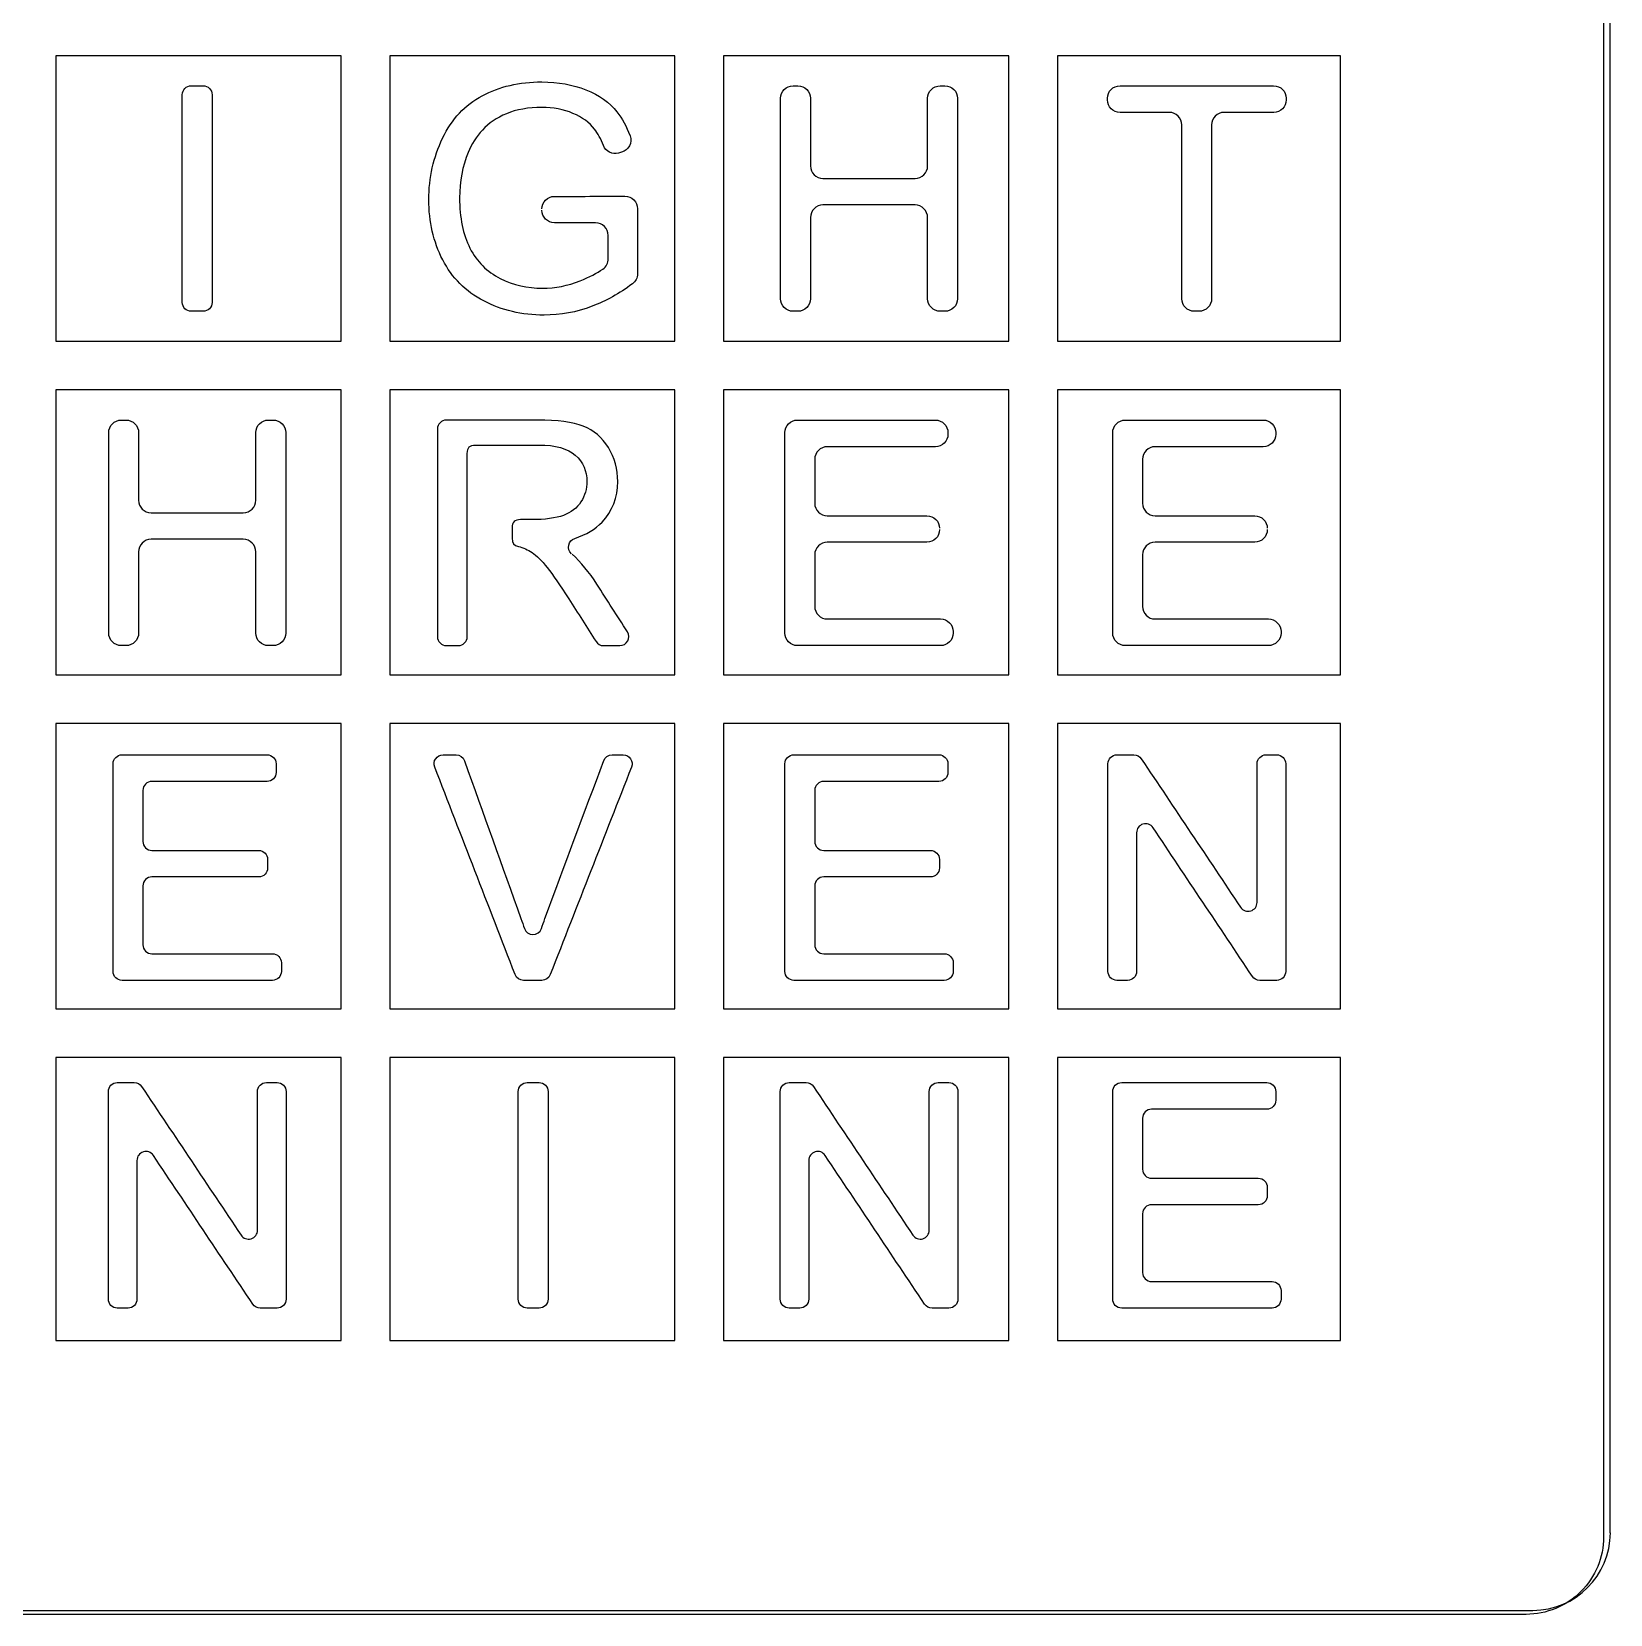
# Model space of a CAD drawing. Extents: x 0.1 to 78.1, y 0.1 to 78.1.
# Drawn here: x 39.21 to 78.12, y 0.13 to 39.14 of the extents above; entities that cross this region are included whole.
import ezdxf

# ---------------------------------------------------------------- set-up
doc = ezdxf.new("R2010")
doc.units = 0
doc.layers.get('0').update_dxf_attribs({"linetype": 'CONTINUOUS'})
doc.layers.add('Grid', color=7, linetype='CONTINUOUS')

msp = doc.modelspace()

# ---------------------------------------------------------------- linework, layer by layer
at = {"color": 7}
for p, q in [((77.953667, 76.043044), (77.953667, 2.043039)), ((65.724346, 37.461367), (65.724346, 37.498753)), ((70.13045, 37.498753), (70.13045, 37.461367)), ((53.748788, 36.168719), (53.673117, 36.147817)), ((61.792915, 29.258452), (61.792915, 29.221173)), ((69.872481, 29.258452), (69.872481, 29.221173)), ((61.922297, 24.355617), (61.922297, 24.318258)), ((70.001865, 24.355617), (70.001865, 24.318258)), ((76.042846, 0.13235), (2.042849, 0.13235))]:
    msp.add_line(p, q, dxfattribs=at)
for points in [[(50.313702, 37.562041), (50.738358, 37.788842), (51.227838, 37.902745), (51.781611, 37.902745)], [(51.781611, 37.902745), (52.182984, 37.902745), (52.546521, 37.837869), (52.871429, 37.707165)], [(42.921772, 37.587018), (42.921772, 37.708779), (43.021253, 37.807998), (43.142964, 37.807998)], [(42.921772, 32.469843), (42.921772, 34.175586), (42.921772, 35.881328), (42.921772, 37.587018)], [(43.142964, 37.807998), (43.240595, 37.807998), (43.338227, 37.807998), (43.436123, 37.807998)], [(43.436123, 37.807998), (43.557566, 37.807998), (43.65705, 37.708779), (43.65705, 37.587018)], [(43.65705, 37.587018), (43.65705, 35.881355), (43.65705, 34.175612), (43.65705, 32.469843)], [(49.337652, 36.516566), (49.563077, 36.986255), (49.88931, 37.334552), (50.313702, 37.562041)], [(52.871429, 37.707165), (53.196338, 37.57789), (53.451396, 37.396597), (53.635282, 37.163605)], [(57.667003, 37.498726), (57.667003, 37.669224), (57.806173, 37.808157), (57.976565, 37.808157)], [(57.667003, 32.558532), (57.667003, 34.205246), (57.667003, 35.852039), (57.667003, 37.498726)], [(57.976565, 37.808157), (58.015724, 37.808157), (58.054882, 37.808157), (58.09404, 37.808157)], [(58.09404, 37.808157), (58.264167, 37.808157), (58.403338, 37.669224), (58.403338, 37.498726)], [(58.403338, 37.498726), (58.403338, 36.943974), (58.403338, 36.389223), (58.403338, 35.834391)], [(61.292588, 37.498726), (61.292588, 37.669224), (61.431759, 37.808157), (61.602151, 37.808157)], [(61.292588, 35.834391), (61.292588, 36.389223), (61.292588, 36.943974), (61.292588, 37.498726)], [(61.602151, 37.808157), (61.641309, 37.808157), (61.680468, 37.808157), (61.719626, 37.808157)], [(61.719626, 37.808157), (61.889753, 37.808157), (62.028924, 37.669224), (62.028924, 37.498726)], [(62.028924, 37.498726), (62.028924, 35.852039), (62.028924, 34.205246), (62.028924, 32.558532)], [(65.724346, 37.498753), (65.724346, 37.669224), (65.86325, 37.808183), (66.033906, 37.808183)], [(66.033906, 37.151937), (65.86325, 37.151937), (65.724346, 37.291081), (65.724346, 37.461367)], [(66.033906, 37.808183), (67.296233, 37.808183), (68.55856, 37.808183), (69.82089, 37.808183)], [(69.82089, 37.808183), (69.991547, 37.808183), (70.13045, 37.669224), (70.13045, 37.498753)], [(70.13045, 37.461367), (70.13045, 37.291081), (69.991547, 37.152122), (69.821152, 37.151937)], [(50.912983, 37.119552), (50.666921, 37.017238), (50.470335, 36.882882), (50.318994, 36.715877)], [(51.785579, 37.273725), (51.449029, 37.273725), (51.157723, 37.221787), (50.912983, 37.119552)], [(52.55049, 37.127542), (52.321361, 37.224618), (52.065244, 37.273725), (51.785579, 37.273725)], [(53.082302, 36.73916), (52.958742, 36.9009), (52.781206, 37.030467), (52.55049, 37.127542)], [(53.635282, 37.163605), (53.763604, 37.001548), (53.870761, 36.805703), (53.95675, 36.575145)], [(67.246494, 37.151937), (66.842208, 37.151937), (66.437925, 37.151937), (66.033906, 37.151937)], [(67.555792, 36.842321), (67.555792, 37.013004), (67.416621, 37.151937), (67.246494, 37.151937)], [(68.600629, 37.151937), (68.43024, 37.151937), (68.291069, 37.013004), (68.291069, 36.842321)], [(69.821152, 37.151937), (69.414223, 37.151937), (69.007296, 37.151937), (68.600629, 37.151937)], [(50.318994, 36.715877), (50.168975, 36.548846), (50.052294, 36.366257), (49.968156, 36.165808)], [(53.303494, 36.331887), (53.238407, 36.494871), (53.165117, 36.631184), (53.082302, 36.73916)], [(67.555792, 32.558532), (67.555792, 33.986488), (67.555792, 35.414365), (67.555792, 36.842321)], [(68.291069, 36.842321), (68.291069, 35.414365), (68.291069, 33.986488), (68.291069, 32.558532)], [(48.997665, 35.002144), (48.997665, 35.543085), (49.111171, 36.047804), (49.337652, 36.516566)], [(53.673117, 36.14787), (53.520452, 36.106012), (53.362232, 36.184673), (53.303494, 36.331887)], [(53.941934, 36.326252), (53.901188, 36.245977), (53.835571, 36.192372), (53.748788, 36.168719)], [(53.95675, 36.575145), (53.988236, 36.490823), (53.983209, 36.406341), (53.940875, 36.326252)], [(49.968156, 36.165808), (49.827133, 35.82267), (49.75596, 35.449872), (49.75596, 35.047282)], [(58.403338, 35.834391), (58.403338, 35.664079), (58.542509, 35.52512), (58.713165, 35.52512)], [(58.713165, 35.52512), (59.469609, 35.52512), (60.226317, 35.52512), (60.983026, 35.52512)], [(60.983026, 35.52512), (61.153682, 35.52512), (61.292588, 35.664079), (61.292588, 35.834391)], [(49.339242, 33.518811), (49.111171, 33.961538), (48.997665, 34.455833), (48.997665, 35.002144)], [(49.75596, 35.047282), (49.75596, 34.551585), (49.841421, 34.137486), (50.012342, 33.803449)], [(51.785315, 34.771666), (51.785315, 34.942163), (51.924221, 35.081017), (52.094613, 35.081387)], [(52.094877, 34.42993), (51.924486, 34.42993), (51.785579, 34.568863), (51.785315, 34.739281)], [(52.094613, 35.081387), (52.672992, 35.081387), (53.251636, 35.084033), (53.830279, 35.084033)], [(53.830279, 35.084112), (53.915475, 35.084112), (53.989029, 35.053976), (54.049354, 34.993704)], [(54.049354, 34.993704), (54.109415, 34.933432), (54.139842, 34.86001), (54.139842, 34.774761)], [(54.139842, 34.774761), (54.139842, 34.241414), (54.139842, 33.708067), (54.139842, 33.174641)], [(58.713165, 34.868979), (58.542509, 34.868979), (58.403338, 34.729676), (58.403338, 34.559364)], [(60.983026, 34.868979), (60.226317, 34.868979), (59.469609, 34.868979), (58.713165, 34.868979)], [(61.292588, 34.559364), (61.292588, 34.729676), (61.153682, 34.868979), (60.983026, 34.868979)], [(53.10929, 34.42993), (52.771417, 34.42993), (52.433279, 34.42993), (52.094877, 34.42993)], [(53.419117, 34.120394), (53.419117, 34.290785), (53.279682, 34.42993), (53.10929, 34.42993)], [(58.403338, 34.559364), (58.403338, 33.892429), (58.403338, 33.225494), (58.403338, 32.558532)], [(61.292588, 32.558532), (61.292588, 33.225494), (61.292588, 33.892429), (61.292588, 34.559364)], [(53.419117, 33.544237), (53.419117, 33.736325), (53.419117, 33.928412), (53.419117, 34.120394)], [(50.012342, 33.803449), (50.182998, 33.469598), (50.431442, 33.222319), (50.757938, 33.060552)], [(50.350215, 32.505245), (49.903598, 32.738078), (49.566783, 33.077353), (49.339242, 33.518811)], [(52.729084, 33.002159), (52.956625, 33.093308), (53.142627, 33.189351), (53.28709, 33.29066)], [(53.28709, 33.29066), (53.372286, 33.350165), (53.419117, 33.440124), (53.419117, 33.544237)], [(54.139842, 33.174641), (54.139842, 33.074072), (54.096715, 32.987236), (54.015752, 32.926858)], [(50.757938, 33.060552), (51.083904, 32.898601), (51.42945, 32.817109), (51.795898, 32.817109)], [(51.795898, 32.817109), (52.115515, 32.817109), (52.426136, 32.87918), (52.729084, 33.002159)], [(54.015752, 32.926858), (53.693754, 32.685691), (53.362232, 32.500641), (53.021713, 32.371831)], [(43.142964, 32.248826), (43.021253, 32.248826), (42.921772, 32.348045), (42.921772, 32.469843)], [(43.65705, 32.469843), (43.65705, 32.348072), (43.557566, 32.248826), (43.436123, 32.248826)], [(51.838761, 32.154397), (51.292396, 32.154397), (50.795244, 32.270893), (50.350215, 32.505245)], [(57.976565, 32.249012), (57.806173, 32.249012), (57.667003, 32.38805), (57.667003, 32.558532)], [(58.403338, 32.558532), (58.403338, 32.38805), (58.264167, 32.249012), (58.09404, 32.249012)], [(61.602151, 32.249012), (61.431759, 32.249012), (61.292588, 32.38805), (61.292588, 32.558532)], [(62.028924, 32.558532), (62.028924, 32.38805), (61.889753, 32.249012), (61.719626, 32.249012)], [(67.865352, 32.249012), (67.69496, 32.249012), (67.555792, 32.38805), (67.555792, 32.558532)], [(68.291069, 32.558532), (68.291069, 32.38805), (68.15216, 32.249012), (67.981504, 32.249012)], [(43.436123, 32.248826), (43.338227, 32.248826), (43.240595, 32.248826), (43.142964, 32.248826)], [(53.021713, 32.371831), (52.637538, 32.226496), (52.242515, 32.154397), (51.838761, 32.154397)], [(58.09404, 32.249012), (58.054882, 32.249012), (58.015724, 32.249012), (57.976565, 32.249012)], [(61.719626, 32.249012), (61.680468, 32.249012), (61.641309, 32.249012), (61.602151, 32.249012)], [(67.981504, 32.249012), (67.94261, 32.249012), (67.903981, 32.249012), (67.865352, 32.249012)], [(41.108318, 29.258452), (41.108318, 29.429029), (41.247224, 29.567962), (41.417616, 29.567962)], [(41.108318, 24.318258), (41.108318, 25.964945), (41.108318, 27.611739), (41.108318, 29.258452)], [(41.417616, 29.567962), (41.456774, 29.567962), (41.49593, 29.567962), (41.535091, 29.567962)], [(41.535091, 29.567962), (41.70548, 29.567962), (41.844651, 29.429029), (41.844651, 29.258452)], [(41.844651, 29.258452), (41.844651, 28.70378), (41.844651, 28.149028), (41.844651, 27.594276)], [(44.733901, 29.258452), (44.733901, 29.429029), (44.87281, 29.567962), (45.043466, 29.567962)], [(44.733901, 27.594276), (44.733901, 28.149028), (44.733901, 28.70378), (44.733901, 29.258452)], [(45.043466, 29.567962), (45.08236, 29.567962), (45.121518, 29.567962), (45.160677, 29.567962)], [(45.160677, 29.567962), (45.331068, 29.567962), (45.469975, 29.429029), (45.469975, 29.258452)], [(45.469975, 29.258452), (45.469975, 27.611739), (45.469975, 25.964945), (45.469975, 24.318258)], [(49.431052, 29.568041), (49.309344, 29.568041), (49.210125, 29.468902), (49.210125, 29.347035)], [(49.210125, 29.347035), (49.210125, 27.641293), (49.210125, 25.93555), (49.210125, 24.229808)], [(51.67419, 29.568041), (50.926477, 29.568041), (50.178765, 29.568041), (49.431052, 29.568041)], [(52.80449, 29.418023), (52.546786, 29.517533), (52.170284, 29.568041), (51.67419, 29.568041)], [(53.423086, 28.889835), (53.267775, 29.142195), (53.061929, 29.318142), (52.80449, 29.418023)], [(57.773894, 29.258452), (57.773894, 29.429029), (57.91333, 29.567962), (58.083457, 29.567962)], [(57.773894, 24.318258), (57.773894, 25.964945), (57.773894, 27.611739), (57.773894, 29.258452)], [(58.083457, 29.567962), (59.216932, 29.567962), (60.350142, 29.567962), (61.483353, 29.567962)], [(61.483353, 29.567962), (61.654009, 29.567962), (61.792915, 29.429029), (61.792915, 29.258452)], [(65.853196, 29.258452), (65.853196, 29.429029), (65.992631, 29.567962), (66.163023, 29.567962)], [(65.853196, 24.318258), (65.853196, 25.964945), (65.853196, 27.611739), (65.853196, 29.258452)], [(66.163023, 29.567962), (67.296233, 29.567962), (68.429446, 29.567962), (69.562654, 29.567962)], [(69.562654, 29.567962), (69.733313, 29.567962), (69.872481, 29.429029), (69.872481, 29.258452)], [(49.945138, 28.74659), (49.945138, 28.892666), (50.005727, 28.953123), (50.151777, 28.953123)], [(50.151777, 28.953123), (50.669302, 28.953123), (51.186827, 28.953123), (51.704352, 28.953123)], [(51.704352, 28.953123), (52.117102, 28.953123), (52.418727, 28.869197), (52.608963, 28.699547)], [(53.653538, 28.051106), (53.653538, 28.356779), (53.577338, 28.636258), (53.423086, 28.889835)], [(58.818734, 28.911637), (58.648342, 28.911637), (58.509171, 28.772704), (58.509171, 28.602392)], [(61.483353, 28.911637), (60.595147, 28.911637), (59.70694, 28.911637), (58.818734, 28.911637)], [(61.792915, 29.221173), (61.792915, 29.050781), (61.654009, 28.911637), (61.483353, 28.911637)], [(66.8983, 28.911637), (66.727646, 28.911637), (66.58874, 28.772704), (66.58874, 28.602392)], [(69.562654, 28.911637), (68.674715, 28.911637), (67.786244, 28.911637), (66.8983, 28.911637)], [(69.872481, 29.221173), (69.872481, 29.050781), (69.733313, 28.911637), (69.562654, 28.911637)], [(49.945138, 27.114057), (49.945138, 27.658199), (49.945138, 28.202447), (49.945138, 28.74659)], [(52.608963, 28.699547), (52.800521, 28.530107), (52.894977, 28.313784), (52.894977, 28.051106)], [(58.509171, 28.602392), (58.509171, 28.241315), (58.509171, 27.880344), (58.509171, 27.519373)], [(66.58874, 28.602392), (66.58874, 28.241315), (66.58874, 27.880344), (66.58874, 27.519373)], [(52.894977, 28.051106), (52.894977, 27.871321), (52.845765, 27.705719), (52.747604, 27.552684)], [(53.270421, 27.054262), (53.526802, 27.325115), (53.653538, 27.656321), (53.653538, 28.051106)], [(41.844651, 27.594276), (41.844651, 27.423779), (41.983557, 27.284846), (42.153952, 27.284846)], [(44.424077, 27.284846), (44.594468, 27.284846), (44.733901, 27.423779), (44.733901, 27.594276)], [(52.747604, 27.552684), (52.649179, 27.400019), (52.505246, 27.288788), (52.315011, 27.218832)], [(58.509171, 27.519373), (58.509171, 27.348584), (58.648342, 27.209651), (58.818734, 27.209651)], [(66.58874, 27.519373), (66.58874, 27.348584), (66.727646, 27.209651), (66.8983, 27.209651)], [(42.153952, 27.284846), (42.910657, 27.284846), (43.667368, 27.284846), (44.424077, 27.284846)], [(49.945138, 26.477073), (49.945138, 26.689428), (49.945138, 26.901703), (49.945138, 27.114057)], [(51.257206, 27.114057), (51.111156, 27.114057), (51.050567, 27.053521), (51.050567, 26.907524)], [(51.526817, 27.114057), (51.436858, 27.114057), (51.347165, 27.114057), (51.257206, 27.114057)], [(52.315011, 27.218832), (52.126098, 27.148982), (51.862044, 27.114057), (51.526817, 27.114057)], [(52.593881, 26.650454), (52.878573, 26.743403), (53.104263, 26.878234), (53.270421, 27.054262)], [(58.818734, 27.209651), (59.637619, 27.209651), (60.45624, 27.209651), (61.275126, 27.209651)], [(61.275126, 27.209651), (61.445517, 27.209651), (61.584424, 27.070507), (61.584424, 26.900221)], [(66.8983, 27.209651), (67.716921, 27.209651), (68.535544, 27.209651), (69.354427, 27.209651)], [(69.354427, 27.209651), (69.524821, 27.209651), (69.663992, 27.070507), (69.663992, 26.900221)], [(42.153952, 26.628706), (41.983557, 26.628706), (41.844651, 26.489376), (41.844651, 26.31909)], [(44.424077, 26.628706), (43.667368, 26.628706), (42.910657, 26.628706), (42.153952, 26.628706)], [(44.733901, 26.31909), (44.733901, 26.489376), (44.594468, 26.628706), (44.424077, 26.628706)], [(51.050567, 26.907524), (51.050567, 26.823016), (51.050567, 26.738534), (51.050567, 26.653947)], [(51.050567, 26.653947), (51.050567, 26.536128), (51.094223, 26.48083), (51.208788, 26.453208)], [(52.44545, 26.484375), (52.461325, 26.564835), (52.516094, 26.625293), (52.593881, 26.650454)], [(58.818734, 26.557453), (58.648342, 26.557453), (58.509171, 26.418415), (58.509171, 26.247732)], [(61.275126, 26.557453), (60.45624, 26.557453), (59.637619, 26.557453), (58.818734, 26.557453)], [(61.584424, 26.866884), (61.584424, 26.696386), (61.445517, 26.557453), (61.275126, 26.557453)], [(66.8983, 26.557453), (66.727646, 26.557453), (66.58874, 26.418415), (66.58874, 26.247732)], [(69.354427, 26.557453), (68.535544, 26.557453), (67.716921, 26.557453), (66.8983, 26.557453)], [(69.663992, 26.866884), (69.663992, 26.696386), (69.524821, 26.557453), (69.354427, 26.557453)], [(41.844651, 26.31909), (41.844651, 25.652128), (41.844651, 24.985193), (41.844651, 24.318258)], [(44.733901, 24.318258), (44.733901, 24.985193), (44.733901, 25.652128), (44.733901, 26.31909)], [(49.945138, 24.229808), (49.945138, 24.978896), (49.945138, 25.727985), (49.945138, 26.477073)], [(51.208788, 26.453208), (51.322558, 26.422886), (51.433419, 26.373594), (51.54375, 26.302342)], [(51.54375, 26.302342), (51.653552, 26.232571), (51.778171, 26.10827), (51.916548, 25.930946)], [(52.516888, 26.273899), (52.45524, 26.327504), (52.429046, 26.404312), (52.44545, 26.484375)], [(53.142098, 25.52198), (52.949481, 25.81707), (52.746281, 26.064535), (52.531175, 26.260935)], [(58.509171, 26.247732), (58.509171, 25.823367), (58.509171, 25.399134), (58.509171, 24.974769)], [(66.58874, 26.247732), (66.58874, 25.823367), (66.58874, 25.399134), (66.58874, 24.974769)], [(51.916548, 25.930946), (52.055984, 25.754998), (52.233519, 25.498617), (52.448361, 25.165877)], [(53.891927, 24.348844), (53.641896, 24.739845), (53.391865, 25.130873), (53.142098, 25.52198)], [(52.448361, 25.165877), (52.671669, 24.814299), (52.895242, 24.4628), (53.11855, 24.111222)], [(58.509171, 24.974769), (58.509171, 24.804086), (58.648342, 24.665047), (58.818734, 24.665047)], [(66.58874, 24.974769), (66.58874, 24.803821), (66.727646, 24.664968), (66.8983, 24.665047)], [(58.818734, 24.665047), (59.750067, 24.665047), (60.681401, 24.665047), (61.612734, 24.665047)], [(61.612734, 24.665047), (61.78339, 24.665047), (61.922297, 24.525929), (61.922297, 24.355617)], [(66.8983, 24.665047), (67.829633, 24.665047), (68.760702, 24.665047), (69.692038, 24.665047)], [(69.692038, 24.665047), (69.862694, 24.665047), (70.001865, 24.525929), (70.001865, 24.355617)], [(41.417616, 24.008828), (41.247224, 24.008828), (41.108318, 24.14776), (41.108318, 24.318258)], [(41.844651, 24.318258), (41.844651, 24.14776), (41.70548, 24.008828), (41.535091, 24.008828)], [(45.043466, 24.008828), (44.87281, 24.008828), (44.733901, 24.14776), (44.733901, 24.318258)], [(45.469975, 24.318258), (45.469975, 24.14776), (45.331068, 24.008828), (45.160677, 24.008828)], [(49.210125, 24.229808), (49.210125, 24.108417), (49.309344, 24.008907), (49.431052, 24.008907)], [(49.72421, 24.008907), (49.845919, 24.008907), (49.945138, 24.108417), (49.945138, 24.229808)], [(53.899336, 24.123604), (53.939288, 24.196179), (53.936642, 24.279073), (53.891398, 24.348844)], [(58.083457, 24.008828), (57.91333, 24.008828), (57.773894, 24.14776), (57.773894, 24.318258)], [(61.922297, 24.318258), (61.922297, 24.14776), (61.78339, 24.008828), (61.612734, 24.008828)], [(66.163023, 24.008828), (65.992631, 24.008828), (65.853196, 24.14776), (65.853196, 24.318258)], [(70.001865, 24.318258), (70.001865, 24.14776), (69.862694, 24.008828), (69.692038, 24.008828)], [(41.535091, 24.008828), (41.49593, 24.008828), (41.456774, 24.008828), (41.417616, 24.008828)], [(45.160677, 24.008828), (45.121518, 24.008828), (45.08236, 24.008828), (45.043466, 24.008828)], [(49.431052, 24.008907), (49.528683, 24.008907), (49.626577, 24.008907), (49.72421, 24.008907)], [(53.11855, 24.111222), (53.16009, 24.045684), (53.227294, 24.008881), (53.305082, 24.008881)], [(53.305082, 24.008881), (53.438432, 24.008881), (53.572046, 24.008881), (53.705661, 24.008881)], [(53.705661, 24.008881), (53.788475, 24.008881), (53.859648, 24.050949), (53.899336, 24.123604)], [(61.612734, 24.008828), (60.436397, 24.008828), (59.260059, 24.008828), (58.083457, 24.008828)], [(69.692038, 24.008828), (68.515698, 24.008828), (67.33936, 24.008828), (66.163023, 24.008828)], [(41.215207, 21.096823), (41.215207, 21.218399), (41.314693, 21.317618), (41.436137, 21.317618)], [(41.215207, 15.979649), (41.215207, 17.685312), (41.215207, 19.391134), (41.215207, 21.096823)], [(41.436137, 21.317618), (42.628614, 21.317618), (43.820827, 21.317618), (45.013039, 21.317618)], [(45.013039, 21.317618), (45.134748, 21.317618), (45.234228, 21.218399), (45.234228, 21.096823)], [(45.234228, 21.096823), (45.234228, 21.025359), (45.234228, 20.953922), (45.234228, 20.882484)], [(49.142921, 21.016999), (49.115933, 21.087113), (49.1244, 21.159794), (49.166733, 21.221839)], [(49.166733, 21.221839), (49.209331, 21.28391), (49.274152, 21.317698), (49.349296, 21.317698)], [(49.349296, 21.317698), (49.455394, 21.317698), (49.561756, 21.317698), (49.668119, 21.317698)], [(49.668119, 21.317698), (49.763369, 21.317698), (49.844067, 21.260812), (49.876346, 21.171251)], [(49.876346, 21.171251), (50.34016, 19.873893), (50.80424, 18.576614), (51.268319, 17.279335)], [(51.859927, 17.279335), (52.342527, 18.577461), (52.825127, 19.87556), (53.307727, 21.173685)], [(53.307727, 21.173685), (53.340536, 21.261923), (53.420704, 21.317698), (53.515161, 21.317698)], [(53.515161, 21.317698), (53.605913, 21.317698), (53.697194, 21.317698), (53.787946, 21.317698)], [(53.787946, 21.317698), (53.863352, 21.317698), (53.92844, 21.283699), (53.970509, 21.221098)], [(53.970509, 21.221098), (54.013107, 21.158948), (54.021573, 21.086187), (53.994321, 21.01594)], [(57.773894, 21.096823), (57.773894, 21.218399), (57.873378, 21.317618), (57.995086, 21.317618)], [(57.773894, 15.979649), (57.773894, 17.685312), (57.773894, 19.391134), (57.773894, 21.096823)], [(57.995086, 21.317618), (59.187299, 21.317618), (60.379511, 21.317618), (61.571724, 21.317618)], [(61.571724, 21.317618), (61.693697, 21.317618), (61.792915, 21.218399), (61.792915, 21.096823)], [(61.792915, 21.096823), (61.792915, 21.025359), (61.792915, 20.953922), (61.792915, 20.882484)], [(65.737308, 21.096823), (65.737308, 21.218399), (65.836794, 21.317618), (65.958235, 21.317618)], [(65.737308, 15.979649), (65.737308, 17.685312), (65.737308, 19.391134), (65.737308, 21.096823)], [(65.958235, 21.317618), (66.096877, 21.317618), (66.235521, 21.317618), (66.373896, 21.317618)], [(66.373896, 21.317618), (66.450096, 21.317618), (66.515448, 21.282984), (66.557519, 21.219696)], [(66.557519, 21.219696), (67.374285, 19.999226), (68.190525, 18.778756), (69.007029, 17.558391)], [(69.411844, 21.096823), (69.411844, 21.218399), (69.511325, 21.317618), (69.633033, 21.317618)], [(69.412106, 17.681476), (69.412106, 18.819898), (69.412106, 19.958401), (69.412106, 21.096823)], [(69.633033, 21.317618), (69.720613, 21.317618), (69.808452, 21.317618), (69.896297, 21.317618)], [(69.896297, 21.317618), (70.018002, 21.317618), (70.117221, 21.218399), (70.117221, 21.096823)], [(70.117221, 21.096823), (70.117221, 19.39116), (70.117221, 17.685312), (70.117221, 15.979649)], [(45.234228, 20.882484), (45.234228, 20.761094), (45.134748, 20.661478), (45.013039, 20.661478)], [(51.125444, 15.899745), (50.464515, 17.605514), (49.80385, 19.311256), (49.142921, 21.016999)], [(53.993792, 21.01594), (53.325719, 19.310304), (52.657646, 17.604746), (51.989573, 15.899057)], [(61.792915, 20.882484), (61.792915, 20.761094), (61.693697, 20.661478), (61.571724, 20.661478)], [(42.171414, 20.661478), (42.049703, 20.661478), (41.950487, 20.561968), (41.950487, 20.440577)], [(41.950487, 20.440577), (41.950487, 20.020551), (41.950487, 19.600605), (41.950487, 19.180684)], [(45.013039, 20.661478), (44.065828, 20.661478), (43.118622, 20.661478), (42.171414, 20.661478)], [(58.730363, 20.661478), (58.608655, 20.661478), (58.509171, 20.561968), (58.509171, 20.440577)], [(58.509171, 20.440577), (58.509171, 20.020551), (58.509171, 19.600605), (58.509171, 19.180684)], [(61.571724, 20.661478), (60.62478, 20.661478), (59.677572, 20.661478), (58.730363, 20.661478)], [(66.599585, 19.609971), (66.504867, 19.581343), (66.44269, 19.497311), (66.44269, 19.398278)], [(66.8475, 19.521362), (66.792731, 19.603515), (66.694306, 19.638705), (66.599585, 19.609971)], [(69.297277, 15.856565), (68.480776, 17.078146), (67.664004, 18.299754), (66.8475, 19.521362)], [(41.950487, 19.180684), (41.950487, 19.058897), (42.049703, 18.959493), (42.171414, 18.959493)], [(58.509171, 19.180684), (58.509171, 19.058897), (58.608655, 18.959493), (58.730363, 18.959493)], [(66.44269, 19.398278), (66.44269, 18.258717), (66.44269, 17.119183), (66.44269, 15.979649)], [(42.171414, 18.959493), (43.049302, 18.959493), (43.926925, 18.959493), (44.804812, 18.959493)], [(44.804812, 18.959493), (44.926521, 18.959493), (45.025739, 18.860142), (45.025739, 18.738301)], [(45.025739, 18.738301), (45.025739, 18.668266), (45.025739, 18.598231), (45.025739, 18.528195)], [(58.730363, 18.959493), (59.607986, 18.959493), (60.485874, 18.959493), (61.363497, 18.959493)], [(61.363497, 18.959493), (61.485205, 18.959493), (61.584424, 18.860142), (61.584424, 18.738301)], [(61.584424, 18.738301), (61.584424, 18.668266), (61.584424, 18.598231), (61.584424, 18.528195)], [(45.025739, 18.528195), (45.025739, 18.406434), (44.926521, 18.307268), (44.804812, 18.307268)], [(61.584424, 18.528195), (61.584424, 18.406434), (61.485205, 18.307268), (61.363497, 18.307268)], [(42.171414, 18.307268), (42.049703, 18.307268), (41.950487, 18.207679), (41.950487, 18.086103)], [(41.950487, 18.086103), (41.950487, 17.602789), (41.950487, 17.119474), (41.950487, 16.63608)], [(44.804812, 18.307268), (43.926925, 18.307268), (43.049302, 18.307268), (42.171414, 18.307268)], [(58.730363, 18.307268), (58.608655, 18.307268), (58.509171, 18.207679), (58.509171, 18.086103)], [(58.509171, 18.086103), (58.509171, 17.602789), (58.509171, 17.119474), (58.509171, 16.63608)], [(61.363497, 18.307268), (60.485874, 18.307268), (59.607986, 18.307268), (58.730363, 18.307268)], [(69.007029, 17.558391), (69.062065, 17.476238), (69.160752, 17.440758), (69.255476, 17.470047)], [(69.255476, 17.470047), (69.349929, 17.49886), (69.412106, 17.582601), (69.412106, 17.681476)], [(51.268319, 17.279335), (51.297688, 17.197288), (51.326263, 17.116352), (51.353515, 17.036739)], [(51.771292, 17.03486), (51.799867, 17.116352), (51.8295, 17.198029), (51.859927, 17.279335)], [(51.353515, 17.036739), (51.384471, 16.94559), (51.465963, 16.887091), (51.562006, 16.886905)], [(51.562006, 16.886905), (51.65805, 16.886826), (51.739806, 16.944558), (51.771292, 17.03486)], [(41.950487, 16.63608), (41.950487, 16.514319), (42.049703, 16.414703), (42.171414, 16.414703)], [(42.171414, 16.414703), (43.16175, 16.414703), (44.152085, 16.414703), (45.142153, 16.414703)], [(45.142153, 16.414703), (45.264126, 16.414703), (45.363612, 16.315564), (45.363612, 16.193803)], [(58.509171, 16.63608), (58.509171, 16.514319), (58.608655, 16.414703), (58.730363, 16.414703)], [(58.730363, 16.414703), (59.720699, 16.414703), (60.711034, 16.414703), (61.70137, 16.414703)], [(61.70137, 16.414703), (61.823078, 16.414703), (61.922297, 16.315564), (61.922297, 16.193803)], [(45.363612, 16.193803), (45.363612, 16.122445), (45.363612, 16.051007), (45.363612, 15.979649)], [(61.922297, 16.193803), (61.922297, 16.122445), (61.922297, 16.051007), (61.922297, 15.979649)], [(41.436402, 15.758457), (41.314693, 15.758457), (41.215207, 15.857967), (41.215207, 15.979649)], [(45.142153, 15.758457), (43.907078, 15.758457), (42.671741, 15.758457), (41.436402, 15.758457)], [(45.363612, 15.979649), (45.363612, 15.857967), (45.264126, 15.758457), (45.142153, 15.758457)], [(51.331554, 15.758537), (51.238421, 15.758537), (51.159046, 15.812988), (51.125444, 15.899745)], [(51.784256, 15.758537), (51.633179, 15.758537), (51.482367, 15.758537), (51.331554, 15.758537)], [(51.989573, 15.899057), (51.955971, 15.812406), (51.876861, 15.758537), (51.784256, 15.758537)], [(57.995351, 15.758457), (57.873378, 15.758457), (57.773894, 15.857967), (57.773894, 15.979649)], [(61.70137, 15.758457), (60.46603, 15.758457), (59.23069, 15.758457), (57.995351, 15.758457)], [(61.922297, 15.979649), (61.922297, 15.857967), (61.823078, 15.758457), (61.70137, 15.758457)], [(65.958235, 15.758457), (65.836794, 15.758457), (65.737308, 15.857967), (65.737308, 15.979649)], [(66.22176, 15.758457), (66.133921, 15.758457), (66.046077, 15.758457), (65.958235, 15.758457)], [(66.44269, 15.979649), (66.44269, 15.857967), (66.343204, 15.758457), (66.22176, 15.758457)], [(69.481165, 15.758457), (69.404965, 15.758457), (69.339613, 15.793462), (69.297277, 15.856565)], [(69.896297, 15.758457), (69.757919, 15.758457), (69.619278, 15.758457), (69.481165, 15.758457)], [(70.117221, 15.979649), (70.117221, 15.857967), (70.018002, 15.758457), (69.896297, 15.758457)], [(41.099322, 13.017506), (41.099322, 13.139082), (41.198803, 13.238592), (41.320249, 13.238592)], [(41.099322, 7.900438), (41.099322, 9.606101), (41.099322, 11.311737), (41.099322, 13.017506)], [(41.320249, 13.238592), (41.458891, 13.238592), (41.59753, 13.238592), (41.735907, 13.238592)], [(41.735907, 13.238592), (41.812107, 13.238592), (41.877462, 13.203588), (41.920057, 13.140485)], [(41.920057, 13.140485), (42.7363, 11.92012), (43.552801, 10.69965), (44.369305, 9.47918)], [(44.774121, 13.017506), (44.774121, 13.139082), (44.873339, 13.238618), (44.995048, 13.238618)], [(44.774121, 9.601894), (44.774121, 10.740396), (44.774121, 11.878925), (44.774121, 13.017506)], [(44.995048, 13.238618), (45.082889, 13.238618), (45.170728, 13.238618), (45.258573, 13.238618)], [(45.258573, 13.238618), (45.380016, 13.238618), (45.479235, 13.139082), (45.479235, 13.017506)], [(45.479235, 13.017506), (45.479235, 11.311764), (45.479235, 9.606101), (45.479235, 7.900438)], [(51.20085, 13.017506), (51.20085, 13.139082), (51.300598, 13.238592), (51.422042, 13.238592)], [(51.20085, 7.900438), (51.20085, 9.606101), (51.20085, 11.311737), (51.20085, 13.017506)], [(51.422042, 13.238592), (51.519673, 13.238592), (51.617569, 13.238592), (51.7152, 13.238592)], [(51.7152, 13.238592), (51.836909, 13.238592), (51.936392, 13.139082), (51.936392, 13.017506)], [(51.936392, 13.017506), (51.936392, 11.311764), (51.936392, 9.606101), (51.936392, 7.900438)], [(57.658007, 13.017506), (57.658007, 13.139082), (57.75749, 13.238592), (57.878934, 13.238592)], [(57.658007, 7.900438), (57.658007, 9.606101), (57.658007, 11.311737), (57.658007, 13.017506)], [(57.878934, 13.238592), (58.017576, 13.238592), (58.155953, 13.238592), (58.294859, 13.238592)], [(58.294859, 13.238592), (58.370794, 13.238592), (58.436146, 13.203588), (58.47848, 13.140485)], [(58.47848, 13.140485), (59.294984, 11.92012), (60.111224, 10.69965), (60.927728, 9.47918)], [(61.33254, 13.017506), (61.33254, 13.139082), (61.432024, 13.238618), (61.553732, 13.238618)], [(61.332805, 9.601894), (61.332805, 10.740396), (61.332805, 11.878925), (61.332805, 13.017506)], [(61.553732, 13.238618), (61.641309, 13.238618), (61.729151, 13.238618), (61.816728, 13.238618)], [(61.816728, 13.238618), (61.938701, 13.238618), (62.03792, 13.139082), (62.03792, 13.017506)], [(62.03792, 13.017506), (62.03792, 11.311764), (62.03792, 9.606101), (62.03792, 7.900438)], [(65.853196, 13.017506), (65.853196, 13.139082), (65.952946, 13.238592), (66.074652, 13.238592)], [(65.853196, 7.900438), (65.853196, 9.606101), (65.853196, 11.311737), (65.853196, 13.017506)], [(66.074652, 13.238592), (67.266867, 13.238592), (68.459077, 13.238592), (69.651292, 13.238592)], [(69.651292, 13.238592), (69.772733, 13.238592), (69.872481, 13.139082), (69.872481, 13.017506)], [(69.872481, 13.017506), (69.872481, 12.946069), (69.872481, 12.874711), (69.872481, 12.803352)], [(66.809667, 12.582372), (66.687956, 12.582372), (66.58874, 12.482757), (66.58874, 12.360996)], [(69.651292, 12.582372), (68.704081, 12.582372), (67.756873, 12.582372), (66.809667, 12.582372)], [(69.872481, 12.803352), (69.872481, 12.681512), (69.772733, 12.582372), (69.651292, 12.582372)], [(66.58874, 12.360996), (66.58874, 11.941049), (66.58874, 11.521208), (66.58874, 11.101261)], [(41.9616, 11.530865), (41.866876, 11.501946), (41.804702, 11.417835), (41.804702, 11.318987)], [(41.804702, 11.318987), (41.804702, 10.179426), (41.804702, 9.039892), (41.804702, 7.900438)], [(42.209514, 11.441965), (42.154745, 11.524304), (42.05632, 11.559414), (41.9616, 11.530865)], [(44.659291, 7.777459), (43.842787, 8.998961), (43.02628, 10.220463), (42.209514, 11.441965)], [(58.520284, 11.530865), (58.425563, 11.501946), (58.363386, 11.417835), (58.363386, 11.318987)], [(58.363386, 11.318987), (58.363386, 10.179426), (58.363386, 9.039892), (58.363386, 7.900438)], [(58.768199, 11.441965), (58.71343, 11.524304), (58.615005, 11.559414), (58.520284, 11.530865)], [(61.217976, 7.777459), (60.401472, 8.998961), (59.584703, 10.220463), (58.768199, 11.441965)], [(66.58874, 11.101261), (66.58874, 10.979685), (66.687956, 10.87999), (66.809667, 10.87999)], [(66.809667, 10.87999), (67.68729, 10.880096), (68.565175, 10.880096), (69.443065, 10.880175)], [(69.443065, 10.880175), (69.564771, 10.880175), (69.663992, 10.78093), (69.663992, 10.659169)], [(69.663992, 10.659169), (69.663992, 10.589134), (69.663992, 10.519099), (69.663992, 10.449063)], [(66.809667, 10.227872), (66.687956, 10.227872), (66.58874, 10.128547), (66.58874, 10.00668)], [(69.443065, 10.227872), (68.565175, 10.227872), (67.68729, 10.227872), (66.809667, 10.227872)], [(69.663992, 10.449063), (69.663992, 10.327196), (69.564771, 10.227872), (69.443065, 10.227872)], [(66.58874, 10.00668), (66.58874, 9.523392), (66.58874, 9.039892), (66.58874, 8.556578)], [(44.369305, 9.47918), (44.424077, 9.396842), (44.522502, 9.361837), (44.617487, 9.390545)], [(44.617487, 9.390545), (44.711943, 9.419464), (44.774121, 9.503125), (44.774121, 9.601894)], [(60.927728, 9.47918), (60.982761, 9.396657), (61.081451, 9.361652), (61.176172, 9.390545)], [(61.176172, 9.390545), (61.270628, 9.419649), (61.332805, 9.503416), (61.332805, 9.601894)], [(66.58874, 8.556578), (66.58874, 8.435081), (66.687956, 8.335492), (66.809667, 8.335492)], [(66.809667, 8.335492), (67.8, 8.335492), (68.790338, 8.335492), (69.780671, 8.335492)], [(69.780671, 8.335492), (69.902379, 8.335492), (70.001865, 8.235956), (70.001865, 8.114591)], [(41.320249, 7.679246), (41.198803, 7.679246), (41.099322, 7.778571), (41.099322, 7.900438)], [(41.804702, 7.900438), (41.804702, 7.778571), (41.70548, 7.679246), (41.583774, 7.679246)], [(45.479235, 7.900438), (45.479235, 7.778571), (45.380016, 7.679246), (45.258573, 7.679246)], [(51.422042, 7.679246), (51.300598, 7.679246), (51.20085, 7.778571), (51.20085, 7.900438)], [(51.936392, 7.900438), (51.936392, 7.778571), (51.836909, 7.679246), (51.7152, 7.679246)], [(57.878934, 7.679246), (57.75749, 7.679246), (57.658007, 7.778571), (57.658007, 7.900438)], [(58.363386, 7.900438), (58.363386, 7.778571), (58.263903, 7.679246), (58.142459, 7.679246)], [(62.03792, 7.900438), (62.03792, 7.778571), (61.938701, 7.679246), (61.816728, 7.679246)], [(66.074652, 7.679246), (65.952946, 7.679246), (65.853196, 7.778571), (65.853196, 7.900438)], [(70.001865, 7.900438), (70.001865, 7.778571), (69.902379, 7.679246), (69.780671, 7.679246)], [(70.001865, 8.114591), (70.001865, 8.043128), (70.001865, 7.971796), (70.001865, 7.900438)], [(41.583774, 7.679246), (41.49593, 7.679246), (41.408091, 7.679246), (41.320249, 7.679246)], [(44.843177, 7.679246), (44.766977, 7.679246), (44.701625, 7.714277), (44.659291, 7.777459)], [(45.258573, 7.679246), (45.119928, 7.679246), (44.981554, 7.679246), (44.843177, 7.679246)], [(51.7152, 7.679246), (51.617569, 7.679246), (51.519673, 7.679246), (51.422042, 7.679246)], [(58.142459, 7.679246), (58.054617, 7.679246), (57.966776, 7.679246), (57.878934, 7.679246)], [(61.401861, 7.679246), (61.325661, 7.679246), (61.260309, 7.714277), (61.217976, 7.777459)], [(61.816728, 7.679246), (61.678351, 7.679246), (61.540238, 7.679246), (61.401861, 7.679246)], [(69.780671, 7.679246), (68.545331, 7.679246), (67.309994, 7.679246), (66.074652, 7.679246)], [(77.953667, 2.043039), (77.953667, 1.536282), (77.752345, 1.050269), (77.393993, 0.691944)], [(77.393993, 0.691944), (77.035642, 0.333618), (76.549615, 0.132323), (76.042846, 0.13235)]]:
    msp.add_open_spline(points, degree=3, dxfattribs=at)
at = {"layer": 'Grid', "color": 7}
for p, q in [((78.11665, 2.141252), (78.11665, 76.139937)), ((46.836548, 38.541423), (39.808682, 38.541423)), ((39.808682, 38.541423), (39.808682, 31.513787)), ((46.836548, 31.513787), (46.836548, 38.541423)), ((55.064032, 38.541423), (48.036433, 38.541423)), ((48.036433, 38.541423), (48.036433, 31.513787)), ((55.064032, 31.513787), (55.064032, 38.541423)), ((63.29178, 38.541423), (56.264182, 38.541423)), ((56.264182, 38.541423), (56.264182, 31.513787)), ((63.29178, 31.513787), (63.29178, 38.541423)), ((71.469258, 38.541423), (64.491666, 38.541423)), ((64.491666, 38.541423), (64.491666, 31.513787)), ((71.469258, 31.513787), (71.469258, 38.541423)), ((39.808682, 31.513787), (46.836548, 31.513787)), ((48.036433, 31.513787), (55.064032, 31.513787)), ((56.264182, 31.513787), (63.29178, 31.513787)), ((64.491666, 31.513787), (71.469258, 31.513787)), ((46.836548, 30.313796), (39.808682, 30.313796)), ((39.808682, 30.313796), (39.808682, 23.286171)), ((46.836548, 23.286171), (46.836548, 30.313796)), ((55.064032, 30.313796), (48.036433, 30.313796)), ((48.036433, 30.313796), (48.036433, 23.286171)), ((55.064032, 23.286171), (55.064032, 30.313796)), ((63.29178, 30.313796), (56.264182, 30.313796)), ((56.264182, 30.313796), (56.264182, 23.286171)), ((63.29178, 23.286171), (63.29178, 30.313796)), ((71.469258, 30.313796), (64.491666, 30.313796)), ((64.491666, 30.313796), (64.491666, 23.286171)), ((71.469258, 23.286171), (71.469258, 30.313796)), ((39.808682, 23.286171), (46.836548, 23.286171)), ((48.036433, 23.286171), (55.064032, 23.286171)), ((56.264182, 23.286171), (63.29178, 23.286171)), ((64.491666, 23.286171), (71.469258, 23.286171)), ((46.836548, 22.08618), (39.808682, 22.08618)), ((39.808682, 22.08618), (39.808682, 15.058555)), ((46.836548, 15.058555), (46.836548, 22.08618)), ((55.064032, 22.08618), (48.036433, 22.08618)), ((48.036433, 22.08618), (48.036433, 15.058555)), ((55.064032, 15.058555), (55.064032, 22.08618)), ((63.29178, 22.08618), (56.264182, 22.08618)), ((56.264182, 22.08618), (56.264182, 15.058555)), ((63.29178, 15.058555), (63.29178, 22.08618)), ((71.469258, 22.08618), (64.491666, 22.08618)), ((64.491666, 22.08618), (64.491666, 15.058555)), ((71.469258, 15.058555), (71.469258, 22.08618)), ((39.808682, 15.058555), (46.836548, 15.058555)), ((48.036433, 15.058555), (55.064032, 15.058555)), ((56.264182, 15.058555), (63.29178, 15.058555)), ((64.491666, 15.058555), (71.469258, 15.058555)), ((46.836548, 13.858537), (39.808682, 13.858537)), ((39.808682, 13.858537), (39.808682, 6.880919)), ((46.836548, 6.880919), (46.836548, 13.858537)), ((55.064032, 13.858537), (48.036433, 13.858537)), ((48.036433, 13.858537), (48.036433, 6.880919)), ((55.064032, 6.880919), (55.064032, 13.858537)), ((63.29178, 13.858537), (56.264182, 13.858537)), ((56.264182, 13.858537), (56.264182, 6.880919)), ((63.29178, 6.880919), (63.29178, 13.858537)), ((71.469258, 13.858537), (64.491666, 13.858537)), ((64.491666, 13.858537), (64.491666, 6.880919)), ((71.469258, 6.880919), (71.469258, 13.858537)), ((39.808682, 6.880919), (46.836548, 6.880919)), ((48.036433, 6.880919), (55.064032, 6.880919)), ((56.264182, 6.880919), (63.29178, 6.880919)), ((64.491666, 6.880919), (71.469258, 6.880919)), ((2.207684, 0.23096), (76.21165, 0.23096))]:
    msp.add_line(p, q, dxfattribs=at)
msp.add_open_spline([(76.208739, 0.230537), (77.263932, 0.230616), (78.119298, 1.086041), (78.119296, 2.141225)], degree=3, dxfattribs=at)

doc.saveas('drawing.dxf')
